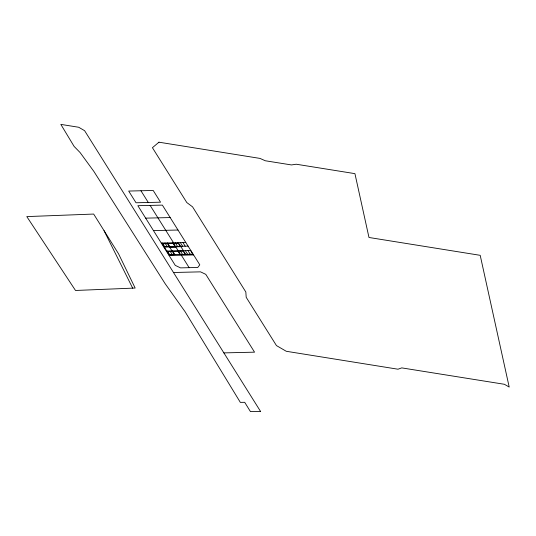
<?xml version="1.0" encoding="UTF-8"?>
<svg xmlns="http://www.w3.org/2000/svg" width="536" height="536" viewBox="0 0 536 536"><rect width="100%" height="100%" fill="white"/><g stroke="black" fill="none" stroke-linecap="round" stroke-linejoin="round"><path stroke-width="0.8" d="M132.667 288.147L75.502 290.472L26.8 216.598L93.666 214.058L118.523 253.763L135.152 288.046L132.667 288.147L104.044 230.668M140.948 190.762L153.202 190.468L160.552 202.193L136.023 202.769L128.687 191.057L140.948 190.762L148.291 202.474M150.127 205.402L137.859 205.697L175.272 265.38L180.518 267.879L197.777 267.471L199.787 264.797L162.375 205.114L150.127 205.402L173.543 242.768M145.665 218.145L170.18 217.562M153.47 230.601L177.992 230.024M161.282 243.063L185.798 242.473M163.574 246.714L188.089 246.131M164.331 247.083L180.92 246.687M166.321 251.103L190.836 250.513M167.078 251.464L183.66 251.069M169.088 255.511L193.603 254.928M173.496 272.502L200.538 271.853L205.777 274.345L254.553 352.165L223.874 352.896M190.521 250.52L192.806 254.178L179.982 254.486L177.697 250.828M182.923 242.547L185.208 246.198M187.955 250.587L190.24 254.238M180.357 242.607L182.642 246.259M185.389 250.647L187.674 254.299M177.791 242.667L180.083 246.319M182.823 250.707L185.114 254.359M175.232 242.728L177.517 246.379M180.264 250.768L182.548 254.419M181.349 255.223L189.154 267.678M173.637 243.505L180.511 254.5M172.666 242.788L175.406 247.176L170.281 247.297L167.534 242.909M172.565 250.949L174.857 254.607L169.724 254.727L167.44 251.076M167.48 243.652L174.361 254.647M164.974 242.976L167.259 246.627M169.999 251.016L172.291 254.667M162.408 243.036L164.693 246.687M158.951 142.194L152.425 147.708L186.803 202.548L192.558 206.849L245.836 292.02L246.198 297.299L276.455 345.586L286.278 351.281L397.993 369.21L401.745 367.884L504.403 384.285L509.2 387.059L480.202 255.324L368.982 237.482L354.933 173.644L296.22 164.224L291.484 164.941L265.313 160.767L259.96 158.401L158.951 142.194M178.85 243.384L162.267 243.78L169.142 254.768L185.731 254.372L178.85 243.384M260.523 411.373L250.453 411.608L244.704 402.302L240.336 402.382L185.054 311.671L165.128 283.665L93.793 171.306L80.119 152.579L74.129 146.435L60.829 124.392L78.692 127.253L84.601 130.677L260.523 411.373"/></g></svg>
